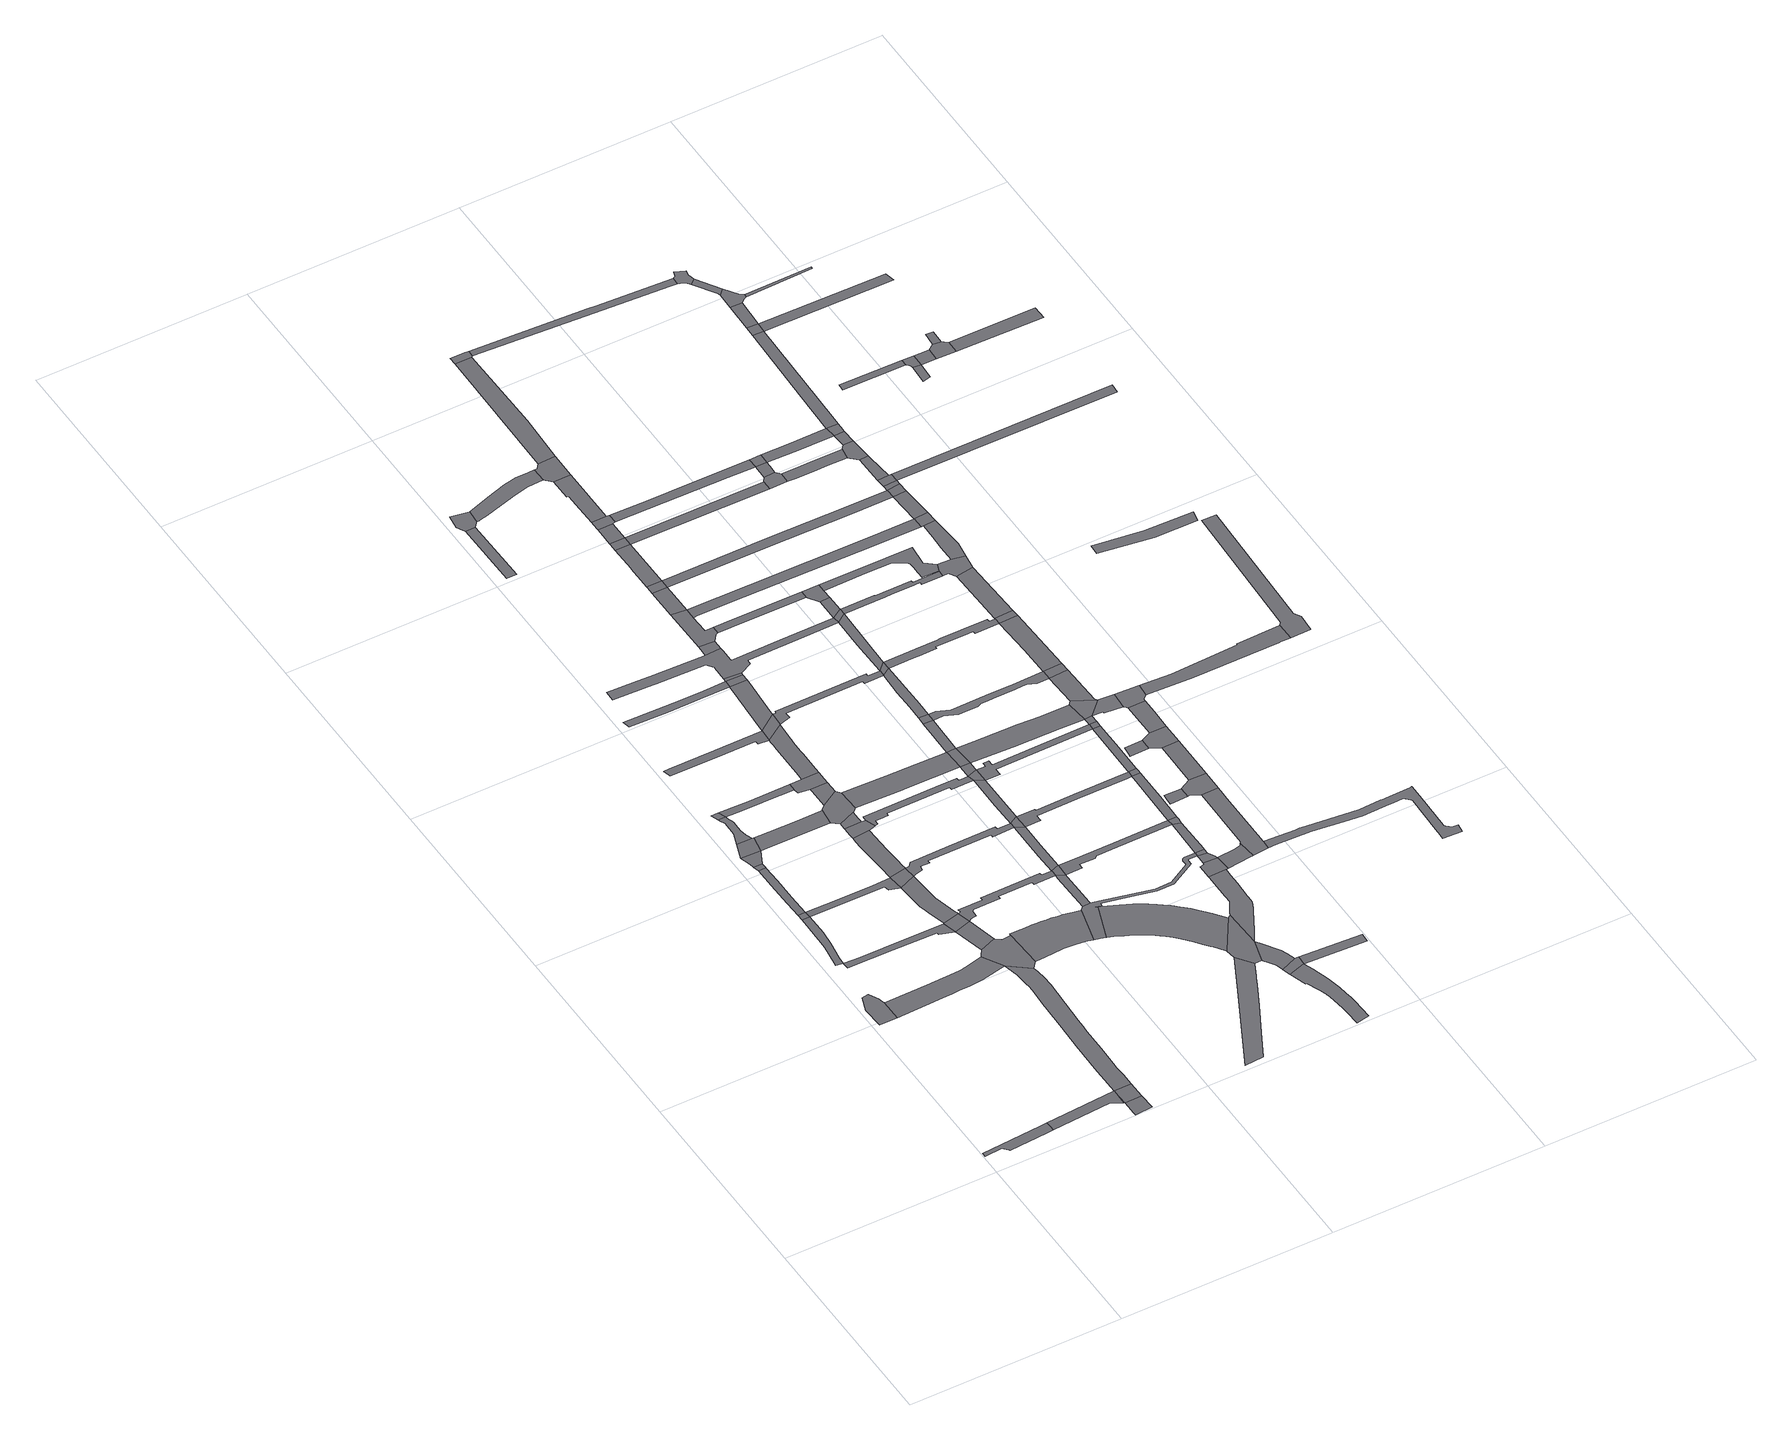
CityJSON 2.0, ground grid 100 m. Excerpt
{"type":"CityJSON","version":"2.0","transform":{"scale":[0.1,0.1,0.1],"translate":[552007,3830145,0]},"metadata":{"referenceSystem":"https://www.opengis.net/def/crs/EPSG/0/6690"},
"CityObjects":{
"road1":{"type":"Road","attributes":{"RoadStructureAttribute.sectionType":"1"},"geometry":[{"type":"MultiSurface","lod":"1","boundaries":[[[0,1,2,3,4,5,6,7,8,9]]]}]},
"road2":{"type":"Road","geometry":[{"type":"MultiSurface","lod":"1","boundaries":[[[10,11,12,13,14,15,16,17]]]}]},
"road3":{"type":"Road","attributes":{"RoadStructureAttribute.sectionType":"1"},"geometry":[{"type":"MultiSurface","lod":"1","boundaries":[[[18,19,20,1,0,9]]]}]},
"road4":{"type":"Road","attributes":{"RoadStructureAttribute.sectionType":"1"},"geometry":[{"type":"MultiSurface","lod":"1","boundaries":[[[21,22,23,24,25,26,27,28,29]]]}]},
"road5":{"type":"Road","geometry":[{"type":"MultiSurface","lod":"1","boundaries":[[[30,21,29,31]]]}]},
"road6":{"type":"Road","attributes":{"RoadStructureAttribute.sectionType":"1"},"geometry":[{"type":"MultiSurface","lod":"1","boundaries":[[[32,33,34,35,36,37,30,31]]]}]},
"road7":{"type":"Road","geometry":[{"type":"MultiSurface","lod":"1","boundaries":[[[38,39,40,35,34]]]}]},
"road8":{"type":"Road","attributes":{"RoadStructureAttribute.sectionType":"1"},"geometry":[{"type":"MultiSurface","lod":"1","boundaries":[[[41,42,43,44,45,46,47,17,16,48,49,50,51,52,53,54,55]]]}]},
"road9":{"type":"Road","attributes":{"RoadStructureAttribute.sectionType":"1"},"geometry":[{"type":"MultiSurface","lod":"1","boundaries":[[[56,57,58,59,60]]]}]},
"road10":{"type":"Road","attributes":{"RoadStructureAttribute.sectionType":"1"},"geometry":[{"type":"MultiSurface","lod":"1","boundaries":[[[61,62,40,39,63]]]}]},
"road11":{"type":"Road","attributes":{"RoadStructureAttribute.sectionType":"1"},"geometry":[{"type":"MultiSurface","lod":"1","boundaries":[[[64,65,66,25,67,68,69,70,71]]]}]},
"road12":{"type":"Road","attributes":{"RoadStructureAttribute.sectionType":"1"},"geometry":[{"type":"MultiSurface","lod":"1","boundaries":[[[72,20,57,56]]]}]},
"road13":{"type":"Road","geometry":[{"type":"MultiSurface","lod":"1","boundaries":[[[73,61,63,74,75]]]}]},
"road14":{"type":"Road","attributes":{"RoadStructureAttribute.sectionType":"1"},"geometry":[{"type":"MultiSurface","lod":"1","boundaries":[[[76,77,78,79,73,75,80,81,82,83,84,85]]]}]},
"road15":{"type":"Road","geometry":[{"type":"MultiSurface","lod":"1","boundaries":[[[86,76,85,87]]]}]},
"road16":{"type":"Road","attributes":{"RoadStructureAttribute.sectionType":"1"},"geometry":[{"type":"MultiSurface","lod":"1","boundaries":[[[88,89,90,31,29,91,92,93,94]]]}]},
"road17":{"type":"Road","attributes":{"RoadStructureAttribute.sectionType":"1"},"geometry":[{"type":"MultiSurface","lod":"1","boundaries":[[[55,95,96,97,98,99,100,101,102,103,104,105,106,20,72,107,108,109,110,111,112,113,114,115,116,117]]]}]},
"road18":{"type":"Road","attributes":{"RoadStructureAttribute.sectionType":"1"},"geometry":[{"type":"MultiSurface","lod":"1","boundaries":[[[118,119,120,74,63,121,122,123,124,125]]]}]},
"road19":{"type":"Road","attributes":{"RoadStructureAttribute.sectionType":"1"},"geometry":[{"type":"MultiSurface","lod":"1","boundaries":[[[126,127,87,85,128,129,130,131,132,133]]]}]},
"road20":{"type":"Road","geometry":[{"type":"MultiSurface","lod":"1","boundaries":[[[134,135,136,137,138,139,41,55,117,140,141]]]}]},
"road21":{"type":"Road","attributes":{"RoadStructureAttribute.sectionType":"1"},"geometry":[{"type":"MultiSurface","lod":"1","boundaries":[[[142,71,137,136]]]}]},
"road22":{"type":"Road","geometry":[{"type":"MultiSurface","lod":"1","boundaries":[[[143,144,71,142]]]}]},
"road23":{"type":"Road","attributes":{"RoadStructureAttribute.sectionType":"1"},"geometry":[{"type":"MultiSurface","lod":"1","boundaries":[[[145,146,147,148,94,149,150,151,152,153,154,155,156,157,144,143]]]}]},
"road24":{"type":"Road","geometry":[{"type":"MultiSurface","lod":"1","boundaries":[[[158,159,160,94,148]]]}]},
"road25":{"type":"Road","attributes":{"RoadStructureAttribute.sectionType":"1"},"geometry":[{"type":"MultiSurface","lod":"1","boundaries":[[[161,162,163,164,165,166,167,168,169]]]}]},
"road26":{"type":"Road","attributes":{"RoadStructureAttribute.sectionType":"1"},"geometry":[{"type":"MultiSurface","lod":"1","boundaries":[[[170,171,172,173,174,175,176,177,178,179,180,159,158]]]}]},
"road27":{"type":"Road","geometry":[{"type":"MultiSurface","lod":"1","boundaries":[[[181,182,183,176,175,184,185,186]]]}]},
"road28":{"type":"Road","attributes":{"RoadStructureAttribute.sectionType":"1"},"geometry":[{"type":"MultiSurface","lod":"1","boundaries":[[[187,188,189,190,191,192,181,186]]]}]},
"road29":{"type":"Road","geometry":[{"type":"MultiSurface","lod":"1","boundaries":[[[193,194,195,125,124,191,190,196,197,198]]]}]},
"road30":{"type":"Road","attributes":{"RoadStructureAttribute.sectionType":"1"},"geometry":[{"type":"MultiSurface","lod":"1","boundaries":[[[199,200,201,202,203,204,205,206]]]}]},
"road31":{"type":"Road","geometry":[{"type":"MultiSurface","lod":"1","boundaries":[[[133,132,207,208,209,210,211]]]}]},
"road32":{"type":"Road","attributes":{"RoadStructureAttribute.sectionType":"1"},"geometry":[{"type":"MultiSurface","lod":"1","boundaries":[[[208,212,194,193,209]]]}]},
"road33":{"type":"Road","geometry":[{"type":"MultiSurface","lod":"1","boundaries":[[[213,214,215,216,217,218,219,220,221,222,223,224,225,141,140,226,227,228,229,230,231,232,233,234]]]}]},
"road34":{"type":"Road","attributes":{"RoadStructureAttribute.sectionType":"1"},"geometry":[{"type":"MultiSurface","lod":"1","boundaries":[[[235,236,237,238,239,240,241,143,142,242,243,244,245,246,247,248,249,250,251,252]]]}]},
"road35":{"type":"Road","attributes":{"RoadStructureAttribute.sectionType":"1"},"geometry":[{"type":"MultiSurface","lod":"1","boundaries":[[[253,254,255,256,257,258,259,260,261,168,262,263,264,265,266,211,210]]]}]},
"road36":{"type":"Road","attributes":{"RoadStructureAttribute.sectionType":"1"},"geometry":[{"type":"MultiSurface","lod":"1","boundaries":[[[267,268,269,270,271]]]}]},
"road37":{"type":"Road","attributes":{"RoadStructureAttribute.sectionType":"1"},"geometry":[{"type":"MultiSurface","lod":"1","boundaries":[[[272,273,274,275,276,158,148,277,278,279,280,281,282,283,284,285,286]]]}]},
"road38":{"type":"Road","geometry":[{"type":"MultiSurface","lod":"1","boundaries":[[[287,169,168,261,288]]]}]},
"road39":{"type":"Road","geometry":[{"type":"MultiSurface","lod":"1","boundaries":[[[289,290,291,292,267,271,293,294,295]]]}]},
"road40":{"type":"Road","attributes":{"RoadStructureAttribute.sectionType":"1"},"geometry":[{"type":"MultiSurface","lod":"1","boundaries":[[[205,296,169,287,297,298,299,300]]]}]},
"road41":{"type":"Road","attributes":{"RoadStructureAttribute.sectionType":"1"},"geometry":[{"type":"MultiSurface","lod":"1","boundaries":[[[301,302,303,304,305,306,307,308,309,310,311]]]}]},
"road42":{"type":"Road","attributes":{"RoadStructureAttribute.sectionType":"1"},"geometry":[{"type":"MultiSurface","lod":"1","boundaries":[[[312,313,314,315,185,184,316,317,318,319,320,321,322,323,324,325]]]}]},
"road43":{"type":"Road","geometry":[{"type":"MultiSurface","lod":"1","boundaries":[[[206,205,300,326]]]}]},
"road44":{"type":"Road","attributes":{"RoadStructureAttribute.sectionType":"1"}},
"road45":{"type":"Road","geometry":[{"type":"MultiSurface","lod":"1","boundaries":[[[327,328,206,326,329]]]}]},
"road46":{"type":"Road","attributes":{"RoadStructureAttribute.sectionType":"1"},"geometry":[{"type":"MultiSurface","lod":"1","boundaries":[[[330,331,198,197,332,333,334,335]]]}]},
"road47":{"type":"Road","geometry":[{"type":"MultiSurface","lod":"1","boundaries":[[[251,336,337,338,339,340,341,342]]]}]},
"road48":{"type":"Road"},
"road49":{"type":"Road"},
"road50":{"type":"Road","geometry":[{"type":"MultiSurface","lod":"1","boundaries":[[[343,344,345,346,347,348,349,350,351,352,327,329,353,354,355,356,357,358,359,360,361,362,363,364]]]}]},
"road51":{"type":"Road","geometry":[{"type":"MultiSurface","lod":"1","boundaries":[[[365,252,251,342]]]}]},
"road52":{"type":"Road","attributes":{"RoadStructureAttribute.sectionType":"1"},"geometry":[{"type":"MultiSurface","lod":"1","boundaries":[[[366,367,368,364,363,369]]]}]},
"road53":{"type":"Road","attributes":{"RoadStructureAttribute.sectionType":"1"},"geometry":[{"type":"MultiSurface","lod":"1","boundaries":[[[285,370,371,252,365,372,373,374]]]}]},
"road54":{"type":"Road","geometry":[{"type":"MultiSurface","lod":"1","boundaries":[[[375,366,369,376,377,378,379,380,381,382]]]}]},
"road55":{"type":"Road","attributes":{"RoadStructureAttribute.sectionType":"1"},"geometry":[{"type":"MultiSurface","lod":"1","boundaries":[[[383,384,385,386,387,388,389,390,391,392,393,394,395,396,397,398,399,400,401,402,403,404,405,406,407,408,409,410,411,412,413,414,415,416,417,418,419,420,421,422]]]}]},
"road56":{"type":"Road","attributes":{"RoadStructureAttribute.sectionType":"1"},"geometry":[{"type":"MultiSurface","lod":"1","boundaries":[[[423,375,382,424]]]}]},
"road57":{"type":"Road","geometry":[{"type":"MultiSurface","lod":"1","boundaries":[[[425,286,285,374]]]}]},
"road58":{"type":"Road","attributes":{"RoadStructureAttribute.sectionType":"1"},"geometry":[{"type":"MultiSurface","lod":"1","boundaries":[[[426,427,428,429,295,294,430,431,432,433,434,435,436,437]]]}]},
"road59":{"type":"Road","geometry":[{"type":"MultiSurface","lod":"1","boundaries":[[[438,439,440,423,424]]]}]},
"road60":{"type":"Road","attributes":{"RoadStructureAttribute.sectionType":"1"},"geometry":[{"type":"MultiSurface","lod":"1","boundaries":[[[441,442,443,444,287,288,445,446,447,448,449,450]]]}]},
"road61":{"type":"Road","attributes":{"RoadStructureAttribute.sectionType":"1"},"geometry":[{"type":"MultiSurface","lod":"1","boundaries":[[[451,452,453,454,455,456,457,458,459,338,337,234,233,460,407,406,461,462,463,464,465,466,467,468,469,470,471,472]]]}]},
"road62":{"type":"Road","attributes":{"RoadStructureAttribute.sectionType":"1"},"geometry":[{"type":"MultiSurface","lod":"1","boundaries":[[[324,473,474,475,286,425,476,477]]]}]},
"road63":{"type":"Road","attributes":{"RoadStructureAttribute.sectionType":"1"},"geometry":[{"type":"MultiSurface","lod":"1","boundaries":[[[478,479,480,439,438,481]]]}]},
"road64":{"type":"Road","geometry":[{"type":"MultiSurface","lod":"1","boundaries":[[[482,325,324,477]]]}]},
"road65":{"type":"Road","geometry":[{"type":"MultiSurface","lod":"1","boundaries":[[[483,422,421,301,311,484,485]]]}]},
"road66":{"type":"Road","attributes":{"RoadStructureAttribute.sectionType":"1"},"geometry":[{"type":"MultiSurface","lod":"1","boundaries":[[[334,486,325,482,487,488]]]}]},
"road67":{"type":"Road","geometry":[{"type":"MultiSurface","lod":"1","boundaries":[[[489,490,491,478,481,492]]]}]},
"road68":{"type":"Road","geometry":[{"type":"MultiSurface","lod":"1","boundaries":[[[493,335,334,488]]]}]},
"road69":{"type":"Road","attributes":{"RoadStructureAttribute.sectionType":"1"},"geometry":[{"type":"MultiSurface","lod":"1","boundaries":[[[494,495,496,497,498,499,500,501,502,503,504,505,506,507,508,509,510,511,512]]]}]},
"road70":{"type":"Road","attributes":{"RoadStructureAttribute.sectionType":"1"},"geometry":[{"type":"MultiSurface","lod":"1","boundaries":[[[513,489,492,514]]]}]},
"road71":{"type":"Road","attributes":{"RoadStructureAttribute.sectionType":"1"},"geometry":[{"type":"MultiSurface","lod":"1","boundaries":[[[515,516,517,485,484,518,519,520,521,522,523,524]]]}]},
"road72":{"type":"Road","geometry":[{"type":"MultiSurface","lod":"1","boundaries":[[[524,523,525,501,500,526]]]}]},
"road73":{"type":"Road","geometry":[{"type":"MultiSurface","lod":"1","boundaries":[[[527,528,529,513,514,530,531,532]]]}]},
"road74":{"type":"Road","attributes":{"RoadStructureAttribute.sectionType":"1"},"geometry":[{"type":"MultiSurface","lod":"1","boundaries":[[[533,534,535,335,493,536,537]]]}]},
"road75":{"type":"Road","attributes":{"RoadStructureAttribute.sectionType":"1"},"geometry":[{"type":"MultiSurface","lod":"1","boundaries":[[[538,539,365,342,540,541,542,543,544,545,546,547]]]}]},
"road76":{"type":"Road","attributes":{"RoadStructureAttribute.sectionType":"1"},"geometry":[{"type":"MultiSurface","lod":"1","boundaries":[[[548,549,550,551,527,532,552]]]}]},
"road77":{"type":"Road","geometry":[{"type":"MultiSurface","lod":"1","boundaries":[[[553,533,537,554]]]}]},
"road78":{"type":"Road","attributes":{"RoadStructureAttribute.sectionType":"1"},"geometry":[{"type":"MultiSurface","lod":"1","boundaries":[[[555,378,377,556,557,558,559]]]}]},
"road79":{"type":"Road","geometry":[{"type":"MultiSurface","lod":"1","boundaries":[[[560,561,562,437,436,548,552]]]}]},
"road80":{"type":"Road","attributes":{"RoadStructureAttribute.sectionType":"1"},"geometry":[{"type":"MultiSurface","lod":"1","boundaries":[[[563,564,449,565,566,553,554]]]}]},
"road81":{"type":"Road","attributes":{"RoadStructureAttribute.sectionType":"1"},"geometry":[{"type":"MultiSurface","lod":"1","boundaries":[[[567,568,569,570,571,572,573,574,575,576,577,578,579,580,581,582,583,584,483,485]]]}]},
"road82":{"type":"Road","attributes":{"RoadStructureAttribute.sectionType":"1"},"geometry":[{"type":"MultiSurface","lod":"1","boundaries":[[[585,586,587,588,425,374,589,590,591,592,593,594,595]]]}]},
"road83":{"type":"Road","geometry":[{"type":"MultiSurface","lod":"1","boundaries":[[[596,450,449,564]]]}]},
"road84":{"type":"Road","geometry":[{"type":"MultiSurface","lod":"1","boundaries":[[[597,598,526,500]]]}]},
"road85":{"type":"Road","attributes":{"RoadStructureAttribute.sectionType":"1"},"geometry":[{"type":"MultiSurface","lod":"1","boundaries":[[[599,600,601,356,602,603,450,596]]]}]},
"road86":{"type":"Road","geometry":[{"type":"MultiSurface","lod":"1","boundaries":[[[604,605,606,578,577,607,608]]]}]},
"road87":{"type":"Road","attributes":{"RoadStructureAttribute.sectionType":"1"},"geometry":[{"type":"MultiSurface","lod":"1","boundaries":[[[609,610,611,612,613,482,477,614,615,616,617,618]]]}]},
"road88":{"type":"Road","attributes":{"RoadStructureAttribute.sectionType":"1"},"geometry":[{"type":"MultiSurface","lod":"1","boundaries":[[[619,561,560,620,621]]]}]},
"road89":{"type":"Road","geometry":[{"type":"MultiSurface","lod":"1","boundaries":[[[472,471,622,623]]]}]},
"road90":{"type":"Road","attributes":{"RoadStructureAttribute.sectionType":"1"},"geometry":[{"type":"MultiSurface","lod":"1","boundaries":[[[471,624,604,608,625,626,622]]]}]},
"road91":{"type":"Road","attributes":{"RoadStructureAttribute.sectionType":"1"},"geometry":[{"type":"MultiSurface","lod":"1","boundaries":[[[627,628,629,630,493,488,631,632,633,634,635]]]}]},
"road92":{"type":"Road","geometry":[{"type":"MultiSurface","lod":"1","boundaries":[[[636,357,356,601]]]}]},
"road93":{"type":"Road","attributes":{"RoadStructureAttribute.sectionType":"1"},"geometry":[{"type":"MultiSurface","lod":"1","boundaries":[[[546,637,472,623,638,639]]]}]},
"road94":{"type":"Road","attributes":{"RoadStructureAttribute.sectionType":"1"},"geometry":[{"type":"MultiSurface","lod":"1","boundaries":[[[640,641,357,636]]]}]},
"road95":{"type":"Road","geometry":[{"type":"MultiSurface","lod":"1","boundaries":[[[559,558,641,640,642,643]]]}]},
"road96":{"type":"Road","geometry":[{"type":"MultiSurface","lod":"1","boundaries":[[[547,546,639,644,645]]]}]},
"road97":{"type":"Road","attributes":{"RoadStructureAttribute.sectionType":"1"},"geometry":[{"type":"MultiSurface","lod":"1","boundaries":[[[492,481,646,647]]]}]},
"road98":{"type":"Road","geometry":[{"type":"MultiSurface","lod":"1","boundaries":[[[648,649,650,651,608,607,652,653,654]]]}]},
"road99":{"type":"Road","attributes":{"RoadStructureAttribute.sectionType":"1"},"geometry":[{"type":"MultiSurface","lod":"1","boundaries":[[[655,656,657,658,659,554,537,660,661,662,663,664,665,666,667,668,669,670,671,672,673]]]}]},
"road100":{"type":"Road","geometry":[{"type":"MultiSurface","lod":"1","boundaries":[[[674,619,621,675,676,677]]]}]},
"road101":{"type":"Road","attributes":{"RoadStructureAttribute.sectionType":"1"},"geometry":[{"type":"MultiSurface","lod":"1","boundaries":[[[594,678,679,680,547,645,681,682,683]]]}]},
"road102":{"type":"Road","attributes":{"RoadStructureAttribute.sectionType":"1"},"geometry":[{"type":"MultiSurface","lod":"1","boundaries":[[[684,685,531,530,686,687,688]]]}]},
"road103":{"type":"Road","attributes":{"RoadStructureAttribute.sectionType":"1"},"geometry":[{"type":"MultiSurface","lod":"1","boundaries":[[[689,690,382,381,691,692,693,694,695]]]}]},
"road104":{"type":"Road","geometry":[{"type":"MultiSurface","lod":"1","boundaries":[[[595,594,683,696,697]]]}]},
"road105":{"type":"Road","attributes":{"RoadStructureAttribute.sectionType":"1"},"geometry":[{"type":"MultiSurface","lod":"1","boundaries":[[[698,699,700,701,702,703]]]}]},
"road106":{"type":"Road","attributes":{"RoadStructureAttribute.sectionType":"1"},"geometry":[{"type":"MultiSurface","lod":"1","boundaries":[[[704,705,706,438,424,707,708,709,710]]]}]},
"road107":{"type":"Road","attributes":{"RoadStructureAttribute.sectionType":"1"},"geometry":[{"type":"MultiSurface","lod":"1","boundaries":[[[711,712,713,714,715,716,596,564,717,718,719,720,721,722,723,724,725,726,727]]]}]},
"road108":{"type":"Road","attributes":{"RoadStructureAttribute.sectionType":"1"},"geometry":[{"type":"MultiSurface","lod":"1","boundaries":[[[617,728,729,595,697,730,731]]]}]},
"road109":{"type":"Road","attributes":{"RoadStructureAttribute.sectionType":"1"},"geometry":[{"type":"MultiSurface","lod":"1","boundaries":[[[732,733,648,654,734,735,736,737,738]]]}]},
"road110":{"type":"Road","geometry":[{"type":"MultiSurface","lod":"1","boundaries":[[[618,617,731,739]]]}]},
"road111":{"type":"Road","attributes":{"RoadStructureAttribute.sectionType":"1"},"geometry":[{"type":"MultiSurface","lod":"1","boundaries":[[[740,634,741,618,739]]]}]},
"road112":{"type":"Road","attributes":{"RoadStructureAttribute.sectionType":"1"},"geometry":[{"type":"MultiSurface","lod":"1","boundaries":[[[742,743,744,745,636,601,746,747,748,749,750,751,752]]]}]},
"road113":{"type":"Road","attributes":{"RoadStructureAttribute.sectionType":"1"},"geometry":[{"type":"MultiSurface","lod":"1","boundaries":[[[753,754,755,756,757,758]]]}]},
"road114":{"type":"Road","geometry":[{"type":"MultiSurface","lod":"1","boundaries":[[[759,703,702,760,761,732,738,762]]]}]},
"road115":{"type":"Road","attributes":{"RoadStructureAttribute.sectionType":"1"},"geometry":[{"type":"MultiSurface","lod":"1","boundaries":[[[763,764,765,643,642,766,767,768,769,770,771,772,773,774,775,776,777,778]]]}]},
"road116":{"type":"Road","geometry":[{"type":"MultiSurface","lod":"1","boundaries":[[[779,780,635,634,740,781]]]}]},
"road117":{"type":"Road","attributes":{"RoadStructureAttribute.sectionType":"1"},"geometry":[{"type":"MultiSurface","lod":"1","boundaries":[[[782,783,759,762,784]]]}]},
"road118":{"type":"Road","attributes":{"RoadStructureAttribute.sectionType":"1"},"geometry":[{"type":"MultiSurface","lod":"1","boundaries":[[[785,786,672,779,781]]]}]},
"road119":{"type":"Road","attributes":{"RoadStructureAttribute.sectionType":"1"},"geometry":[{"type":"MultiSurface","lod":"1","boundaries":[[[781,740,787,788,789,790]]]}]},
"road120":{"type":"Road","geometry":[{"type":"MultiSurface","lod":"1","boundaries":[[[791,792,753,758,793,782,784,794]]]}]},
"road121":{"type":"Road","geometry":[{"type":"MultiSurface","lod":"1","boundaries":[[[795,673,672,786]]]}]},
"road122":{"type":"Road","geometry":[{"type":"MultiSurface","lod":"1","boundaries":[[[796,797,647,646,798,799]]]}]},
"road123":{"type":"Road","attributes":{"RoadStructureAttribute.sectionType":"1"},"geometry":[{"type":"MultiSurface","lod":"1","boundaries":[[[800,726,801,802,673,795]]]}]},
"road124":{"type":"Road","attributes":{"RoadStructureAttribute.sectionType":"1"},"geometry":[{"type":"MultiSurface","lod":"1","boundaries":[[[803,804,791,794,805,806]]]}]},
"road125":{"type":"Road","attributes":{"RoadStructureAttribute.sectionType":"1"},"geometry":[{"type":"MultiSurface","lod":"1","boundaries":[[[687,807,797,796,808,809]]]}]},
"road126":{"type":"Road","geometry":[{"type":"MultiSurface","lod":"1","boundaries":[[[688,687,809,810]]]}]},
"road127":{"type":"Road","geometry":[{"type":"MultiSurface","lod":"1","boundaries":[[[811,812,727,726,800]]]}]},
"road128":{"type":"Road","geometry":[{"type":"MultiSurface","lod":"1","boundaries":[[[790,789,813,814,803,806,815,816,817,818]]]}]},
"road129":{"type":"Road","attributes":{"RoadStructureAttribute.sectionType":"1"},"geometry":[{"type":"MultiSurface","lod":"1","boundaries":[[[819,820,821,822,823,824,825,826,827,828,829,830,831,832,833,834,735,734,835,836,837,838,839,840,841,842,843,844,845,846,847,848,849,850,851]]]}]},
"road130":{"type":"Road","attributes":{"RoadStructureAttribute.sectionType":"1"},"geometry":[{"type":"MultiSurface","lod":"1","boundaries":[[[852,853,854,812,811]]]}]},
"road131":{"type":"Road","geometry":[{"type":"MultiSurface","lod":"1","boundaries":[[[778,777,752,751,855,853,852,856,857]]]}]},
"road132":{"type":"Road","attributes":{"RoadStructureAttribute.sectionType":"1"},"geometry":[{"type":"MultiSurface","lod":"1","boundaries":[[[858,859,676,675,860,861,862,863]]]}]},
"road133":{"type":"Road","attributes":{"RoadStructureAttribute.sectionType":"1"},"geometry":[{"type":"MultiSurface","lod":"1","boundaries":[[[864,865,866,799,798,867,868,869,870,871]]]}]},
"road134":{"type":"Road","attributes":{"RoadStructureAttribute.sectionType":"1"},"geometry":[{"type":"MultiSurface","lod":"1","boundaries":[[[872,873,874,875,876,857,856]]]}]},
"road135":{"type":"Road","attributes":{"RoadStructureAttribute.sectionType":"1"},"geometry":[{"type":"MultiSurface","lod":"1","boundaries":[[[877,810,809,878,879,880,881]]]}]},
"road136":{"type":"Road","geometry":[{"type":"MultiSurface","lod":"1","boundaries":[[[882,695,694,874,873]]]}]},
"road137":{"type":"Road","attributes":{"RoadStructureAttribute.sectionType":"1"},"geometry":[{"type":"MultiSurface","lod":"1","boundaries":[[[883,884,709,695,882]]]}]},
"road138":{"type":"Road","geometry":[{"type":"MultiSurface","lod":"1","boundaries":[[[885,710,709,884]]]}]},
"road139":{"type":"Road","attributes":{"RoadStructureAttribute.sectionType":"1"},"geometry":[{"type":"MultiSurface","lod":"1","boundaries":[[[886,887,710,885]]]}]},
"road140":{"type":"Road","geometry":[{"type":"MultiSurface","lod":"1","boundaries":[[[888,889,887,886,890]]]}]},
"road141":{"type":"Road","attributes":{"RoadStructureAttribute.sectionType":"1"},"geometry":[{"type":"MultiSurface","lod":"1","boundaries":[[[891,892,893,889,888]]]}]},
"road142":{"type":"Road","geometry":[{"type":"MultiSurface","lod":"1","boundaries":[[[894,895,896,871,870,893,892]]]}]},
"road143":{"type":"Road","attributes":{"RoadStructureAttribute.sectionType":"1"},"geometry":[{"type":"MultiSurface","lod":"1","boundaries":[[[897,880,896,895]]]}]},
"road144":{"type":"Road","geometry":[{"type":"MultiSurface","lod":"1","boundaries":[[[881,880,897,898,899]]]}]},
"road145":{"type":"Road","attributes":{"RoadStructureAttribute.sectionType":"1"},"geometry":[{"type":"MultiSurface","lod":"1","boundaries":[[[900,901,902,903,904,818,817,905,906,907,908,909]]]}]},
"road146":{"type":"Road","attributes":{"RoadStructureAttribute.sectionType":"1"},"geometry":[{"type":"MultiSurface","lod":"1","boundaries":[[[910,911,881,899,912,913]]]}]},
"road147":{"type":"Road","geometry":[{"type":"MultiSurface","lod":"1","boundaries":[[[914,910,913,915]]]}]},
"road148":{"type":"Road","geometry":[{"type":"MultiSurface","lod":"1","boundaries":[[[916,917,863,862,918,919,920,921,922,923,924]]]}]},
"road149":{"type":"Road","attributes":{"RoadStructureAttribute.sectionType":"1"},"geometry":[{"type":"MultiSurface","lod":"1","boundaries":[[[925,914,915,926]]]}]},
"road150":{"type":"Road","attributes":{"RoadStructureAttribute.sectionType":"1"},"geometry":[{"type":"MultiSurface","lod":"1","boundaries":[[[921,920,927,928,929]]]}]},
"road151":{"type":"Road","geometry":[{"type":"MultiSurface","lod":"1","boundaries":[[[930,929,928,925,926,931,932,933]]]}]},
"road152":{"type":"Road","geometry":[{"type":"MultiSurface","lod":"1","boundaries":[[[934,935,936,937]]]}]},
"road153":{"type":"Road","attributes":{"RoadStructureAttribute.sectionType":"1"},"geometry":[{"type":"MultiSurface","lod":"1","boundaries":[[[938,939,940,941,942,943]]]}]},
"road154":{"type":"Road","attributes":{"RoadStructureAttribute.sectionType":"1"},"geometry":[{"type":"MultiSurface","lod":"1","boundaries":[[[890,886,944,945]]]}]},
"road155":{"type":"Road","geometry":[{"type":"MultiSurface","lod":"1","boundaries":[[[946,947,948,933,932]]]}]},
"road156":{"type":"Road","attributes":{"RoadStructureAttribute.sectionType":"1"},"geometry":[{"type":"MultiSurface","lod":"1","boundaries":[[[949,950,951,952]]]}]},
"road157":{"type":"Road","geometry":[{"type":"MultiSurface","lod":"1","boundaries":[[[937,936,953,954,949,952,955]]]}]},
"road158":{"type":"Road","attributes":{"RoadStructureAttribute.sectionType":"1"},"geometry":[{"type":"MultiSurface","lod":"1","boundaries":[[[956,957,900,909,958,959,960,961]]]}]},
"road159":{"type":"Road","attributes":{"RoadStructureAttribute.sectionType":"1"},"geometry":[{"type":"MultiSurface","lod":"1","boundaries":[[[962,963,915,913]]]}]},
"road160":{"type":"Road","attributes":{"RoadStructureAttribute.sectionType":"1"},"geometry":[{"type":"MultiSurface","lod":"1","boundaries":[[[955,952,964,965]]]}]},
"road161":{"type":"Road","geometry":[{"type":"MultiSurface","lod":"1","boundaries":[[[966,965,964,967,968,969,970]]]}]},
"road162":{"type":"Road","geometry":[{"type":"MultiSurface","lod":"1","boundaries":[[[971,972,966,970]]]}]},
"road163":{"type":"Road","attributes":{"RoadStructureAttribute.sectionType":"1"},"geometry":[{"type":"MultiSurface","lod":"1","boundaries":[[[968,967,973,974]]]}]}
},
"vertices":[
[325,120,0],[323,145,0],[293,143,0],[8,124,0],[9,104,0],[89,109,0],[112,87,0],[113,81,0],[296,94,0],[326,96,0],
[106,1122,0],[82,1166,0],[52,1161,0],[27,1091,0],[32,987,0],[84,988,0],[115,988,0],[113,1091,0],
[606,115,0],[653,88,0],[657,169,0],
[74,1681,0],[73,1529,0],[69,1494,0],[55,1381,0],[87,1376,0],[90,1411,0],[104,1504,0],[110,1574,0],[109,1679,0],
[72,1711,0],[107,1712,0],
[105,1817,0],[104,1934,0],[102,2020,0],[68,2019,0],[69,1919,0],[71,1794,0],
[102,2022,0],[101,2046,0],[61,2046,0],
[592,1124,0],[520,1107,0],[504,1104,0],[482,1100,0],[450,1097,0],[356,1094,0],[319,1093,0],[289,993,0],[332,994,0],[378,996,0],[419,998,0],[460,999,0],[495,1002,0],[530,1004,0],[645,1028,0],
[739,87,0],[658,85,0],[659,15,0],[660,4,0],[741,8,0],
[42,2121,0],[58,2071,0],[135,2117,0],
[558,1369,0],[387,1369,0],[165,1370,0],[90,1342,0],[303,1339,0],[508,1336,0],[510,1326,0],[577,1303,0],
[737,170,0],
[69,2199,0],[149,2197,0],[142,2197,0],
[78,2361,0],[81,2353,0],[93,2329,0],[91,2259,0],[131,2229,0],[124,2264,0],[125,2317,0],[125,2322,0],[115,2352,0],[115,2362,0],
[65,2396,0],[100,2396,0],
[508,1713,0],[426,1710,0],[257,1711,0],[267,1678,0],[462,1678,0],[467,1653,0],[516,1638,0],
[663,957,0],[666,923,0],[669,894,0],[671,870,0],[671,833,0],[666,756,0],[664,703,0],[662,615,0],[658,475,0],[656,360,0],[655,301,0],[655,220,0],[736,233,0],[735,284,0],[735,294,0],[737,411,0],[738,528,0],[739,559,0],[741,599,0],[752,841,0],[751,888,0],[746,933,0],[742,957,0],
[467,2195,0],[352,2194,0],[222,2195,0],[151,2117,0],[285,2116,0],[458,2115,0],[462,2115,0],[472,2195,0],
[242,2393,0],[205,2394,0],[140,2361,0],[200,2360,0],[283,2358,0],[291,2358,0],[435,2357,0],[435,2394,0],
[714,1168,0],[712,1170,0],[690,1188,0],[613,1158,0],[597,1132,0],[595,1129,0],[767,989,0],[758,1171,0],
[656,1326,0],
[639,1390,0],[560,1370,0],
[637,1399,0],[635,1406,0],[606,1519,0],[594,1670,0],[521,1573,0],[523,1545,0],[525,1524,0],[527,1504,0],[531,1485,0],[535,1470,0],[538,1455,0],[543,1437,0],[560,1372,0],
[590,1730,0],[510,1715,0],[510,1706,0],
[274,2721,0],[60,2721,0],[32,2721,0],[42,2683,0],[249,2683,0],[444,2682,0],[447,2665,0],[496,2660,0],[499,2722,0],
[589,1738,0],[588,1748,0],[586,1791,0],[582,1841,0],[581,1865,0],[576,1995,0],[495,1988,0],[495,1966,0],[497,1928,0],[505,1806,0],[506,1786,0],
[495,2055,0],[494,2013,0],[495,2004,0],[610,2006,0],[595,2055,0],[574,2055,0],
[574,2065,0],[574,2081,0],[575,2104,0],[575,2121,0],[495,2087,0],[495,2080,0],
[574,2263,0],[493,2216,0],[473,2197,0],[586,2130,0],[595,2139,0],[591,2244,0],
[414,3047,0],[303,3046,0],[38,3053,0],[44,3018,0],[224,3012,0],[377,3013,0],[518,3013,0],[519,3048,0],
[440,2332,0],[493,2327,0],[573,2327,0],[573,2395,0],[493,2394,0],
[493,2313,0],
[1071,1155,0],[1053,1159,0],[1034,1163,0],[1005,1168,0],[980,1171,0],[953,1175,0],[931,1177,0],[907,1179,0],[891,1179,0],[864,1180,0],[832,1179,0],[812,1179,0],[758,1180,0],[785,989,0],[849,993,0],[904,995,0],[925,994,0],[953,992,0],[982,988,0],[1011,983,0],[1036,977,0],[1080,1153,0],
[1047,1413,0],[1046,1426,0],[908,1424,0],[766,1423,0],[767,1410,0],[650,1408,0],[653,1393,0],[667,1338,0],[696,1340,0],[696,1371,0],[706,1379,0],[831,1380,0],[831,1394,0],[993,1395,0],[993,1382,0],[1038,1382,0],[1095,1383,0],[1094,1413,0],
[573,2416,0],[573,2422,0],[573,2520,0],[573,2538,0],[573,2539,0],[574,2600,0],[575,2620,0],[575,2624,0],[580,2716,0],[495,2643,0],[495,2627,0],[495,2599,0],[493,2421,0],[493,2416,0],
[57,4347,0],[60,4023,0],[83,4024,0],[106,4024,0],[101,4347,0],
[1029,1739,0],[1029,1752,0],[810,1751,0],[624,1749,0],[608,1731,0],[607,1677,0],[643,1686,0],[648,1707,0],[691,1707,0],[691,1720,0],[846,1721,0],[991,1722,0],[991,1709,0],[1094,1710,0],[1094,1740,0],
[585,2783,0],[580,2717,0],
[61,4450,0],[43,4453,0],[35,4385,0],[42,4372,0],[119,4368,0],[123,4373,0],[129,4438,0],
[507,2873,0],[585,2786,0],[585,2795,0],[599,2998,0],[599,3012,0],
[1476,598,0],[1402,446,0],[1193,28,0],[1280,34,0],[1347,162,0],[1418,300,0],[1474,410,0],[1492,447,0],[1496,455,0],[1528,523,0],[1530,524,0],
[1040,2065,0],[1039,2079,0],[968,2079,0],[596,2076,0],[626,2011,0],[626,2033,0],[666,2033,0],[689,2033,0],[689,2047,0],[988,2049,0],[988,2034,0],[1074,2035,0],[1093,2035,0],[1085,2065,0],
[599,3047,0],
[520,3065,0],[519,3050,0],[600,3058,0],
[936,2235,0],[799,2236,0],[815,2134,0],[836,2133,0],[1085,2129,0],[1081,2231,0],
[1095,1364,0],[1097,1170,0],[1135,1171,0],[1134,1177,0],[1133,1292,0],[1132,1352,0],[1132,1363,0],
[270,3230,0],[211,3232,0],[131,3235,0],[69,3237,0],[67,3188,0],[254,3180,0],[268,3180,0],[497,3173,0],[522,3143,0],[521,3138,0],[658,3087,0],[658,3109,0],[955,3112,0],[1092,3114,0],[1087,3148,0],[835,3146,0],[601,3144,0],[601,3145,0],[601,3148,0],[601,3211,0],[600,3227,0],[521,3223,0],
[1134,1427,0],
[527,3278,0],[526,3233,0],[526,3227,0],[600,3274,0],
[1093,1559,0],[1093,1517,0],[1134,1483,0],[1133,1567,0],[1134,1690,0],
[526,3500,0],[623,3304,0],[636,3311,0],[636,3348,0],[596,3349,0],[596,3357,0],[595,3438,0],[595,3491,0],
[1549,843,0],[1530,866,0],[1518,881,0],[1500,902,0],[1487,916,0],[1469,935,0],[1449,955,0],[1436,966,0],[1419,982,0],[1409,991,0],[1395,1002,0],[1382,1012,0],[1363,1026,0],[1347,1037,0],[1335,1046,0],[1320,1055,0],[1297,1069,0],[1281,1077,0],[1258,1089,0],[1232,1101,0],[1187,1120,0],[1174,1126,0],[1163,1130,0],[1151,1134,0],[1089,962,0],[1116,952,0],[1156,935,0],[1192,918,0],[1221,902,0],[1252,883,0],[1281,861,0],[1301,845,0],[1323,824,0],[1346,802,0],[1382,759,0],[1406,729,0],[1427,703,0],[1435,693,0],[1470,647,0],[1573,811,0],
[525,3646,0],[595,3646,0],
[1133,1761,0],
[436,4515,0],[394,4516,0],[333,4505,0],[235,4474,0],[135,4372,0],[141,4374,0],[176,4383,0],[263,4407,0],[345,4431,0],[407,4443,0],[481,4447,0],[480,4516,0],
[595,3691,0],[525,3690,0],[525,3689,0],
[1033,2782,0],[1033,2796,0],[602,2793,0],[602,2784,0],[635,2734,0],[635,2763,0],[1000,2766,0],[1000,2752,0],[1091,2752,0],[1091,2782,0],
[1600,1209,0],[1591,1203,0],[1586,1197,0],[1584,1193,0],[1586,1167,0],[1483,1110,0],[1407,1108,0],[1309,1131,0],[1173,1163,0],[1062,970,0],[1139,1138,0],[1139,1141,0],[1166,1134,0],[1169,1148,0],[1300,1118,0],[1405,1093,0],[1487,1095,0],[1605,1160,0],[1605,1185,0],[1608,1189,0],[1651,1189,0],[1652,1209,0],
[1093,2027,0],[1092,1859,0],[1093,1766,0],[1133,1772,0],[1133,2010,0],
[524,3941,0],[525,3816,0],[525,3814,0],[595,3941,0],
[1133,2081,0],
[1588,819,0],[1565,526,0],[1595,637,0],
[1085,2081,0],[1133,2090,0],[1132,2129,0],
[524,3986,0],[524,3958,0],[524,3957,0],[595,3986,0],
[1126,2234,0],
[1769,128,0],[1767,152,0],[1762,188,0],[1756,228,0],[1741,299,0],[1716,376,0],[1701,421,0],[1622,397,0],[1647,314,0],[1653,315,0],[1678,257,0],[1684,240,0],[1688,228,0],[1690,217,0],[1695,198,0],[1705,116,0],[1709,85,0],[1712,12,0],[1772,22,0],
[524,4080,0],[594,4080,0],
[1671,509,0],[1661,536,0],[1611,615,0],[1588,491,0],[1595,480,0],[1601,469,0],[1604,462,0],[1608,448,0],[1611,437,0],[1686,467,0],
[1616,417,0],[1704,466,0],
[524,4131,0],[524,4119,0],[524,4118,0],[608,4086,0],[608,4131,0],[594,4131,0],
[1085,2424,0],[1084,2409,0],[1085,2364,0],[1129,2404,0],[1130,2422,0],
[1397,1428,0],[1201,1427,0],[1211,1364,0],[1211,1388,0],[1249,1388,0],[1286,1388,0],[1297,1398,0],[1397,1398,0],[1657,1400,0],[1654,1430,0],
[513,4416,0],[513,4312,0],[523,4312,0],[523,4225,0],[594,4416,0],
[1086,2464,0],[1130,2462,0],
[740,3348,0],[700,3311,0],[915,3309,0],[1053,3308,0],[1053,3346,0],
[594,4543,0],[512,4540,0],[493,4516,0],
[1131,2537,0],[1130,2778,0],[1087,2636,0],[1088,2539,0],
[1630,699,0],[1653,740,0],[1687,802,0],[1690,808,0],[1705,843,0],[1706,874,0],[1706,884,0],[1707,926,0],[1709,965,0],[1709,1021,0],[1710,1060,0],[1628,1059,0],[1628,1056,0],[1628,994,0],[1627,925,0],[1627,891,0],[1627,889,0],[1597,837,0],
[1597,1756,0],[1401,1755,0],[1220,1753,0],[1220,1760,0],[1207,1691,0],[1207,1695,0],[1207,1723,0],[1400,1725,0],[1638,1727,0],[1659,1727,0],[1661,1757,0],
[1129,2820,0],
[1992,406,0],[1994,451,0],
[1131,2974,0],[1135,3129,0],[1135,3145,0],[1089,2961,0],[1091,2786,0],
[1650,1141,0],[1649,1130,0],[1627,1127,0],[1721,1061,0],[1716,1137,0],
[1408,2077,0],[1203,2075,0],[1202,2101,0],[1178,2101,0],[1177,2081,0],[1203,2011,0],[1203,2045,0],[1407,2047,0],[1663,2049,0],[1665,2079,0],
[519,5217,0],[603,4783,0],[597,5216,0],
[1694,1182,0],[1694,1209,0],
[1651,1173,0],[1712,1148,0],[1710,1152,0],
[1519,2220,0],[1413,2226,0],[1349,2229,0],[1211,2232,0],[1352,2121,0],[1410,2120,0],[1552,2118,0],[1665,2114,0],[1654,2219,0],
[1137,3177,0],
[1653,1242,0],[1694,1213,0],[1694,1390,0],
[1134,3260,0],[1088,3258,0],
[1133,3306,0],[1133,3346,0],
[1695,1414,0],[1695,1429,0],
[1249,3935,0],[1249,3980,0],
[1838,1163,0],[1832,1154,0],[1799,1146,0],[1722,1138,0],[1837,1074,0],[1845,1075,0],[1847,1075,0],
[1519,2440,0],[1507,2440,0],[1405,2440,0],[1224,2438,0],[1165,2463,0],[1178,2423,0],[1238,2399,0],[1253,2399,0],[1277,2399,0],[1330,2400,0],[1349,2409,0],[1379,2409,0],[1406,2409,0],[1510,2410,0],[1542,2410,0],[1565,2410,0],[1605,2394,0],[1662,2396,0],[1661,2442,0],
[519,5257,0],[604,5223,0],[605,5255,0],[591,5256,0],
[1659,1712,0],[1657,1585,0],[1654,1436,0],[1698,1567,0],[1698,1683,0],[1698,1727,0],
[987,4125,0],[789,4128,0],[1138,4077,0],[1265,4075,0],[1265,4124,0],
[1457,3483,0],[892,3488,0],[619,3441,0],[837,3438,0],[1455,3430,0],[1666,3427,0],[1666,3482,0],
[1698,1740,0],[1698,1757,0],
[1715,1563,0],[1713,1535,0],[1711,1508,0],[1713,1508,0],[1796,1511,0],[1795,1561,0],
[1644,3684,0],[1464,3685,0],[1107,3688,0],[1058,3642,0],[1462,3638,0],[1657,3637,0],[1657,3684,0],
[1622,2809,0],[1622,2823,0],[1499,2822,0],[1399,2822,0],[1386,2822,0],[1283,2821,0],[1249,2779,0],[1274,2779,0],[1357,2780,0],[1357,2790,0],[1374,2790,0],[1404,2790,0],[1510,2790,0],[1537,2791,0],[1538,2776,0],[1651,2776,0],[1650,2809,0],
[1662,1889,0],[1661,1768,0],[1699,1925,0],[1699,2049,0],
[1848,1490,0],[1844,1171,0],[1923,1082,0],[1924,1126,0],[1924,1170,0],[1926,1399,0],[1927,1489,0],
[1700,2079,0],
[1700,2117,0],[1665,2095,0],
[1470,3163,0],[1470,3174,0],[1297,3173,0],[1297,3178,0],[1332,3146,0],[1359,3147,0],[1466,3147,0],[1496,3148,0],[1496,3134,0],[1596,3136,0],[1596,3166,0],
[1802,1888,0],[1719,1885,0],[1716,1859,0],[1712,1832,0],[1717,1833,0],[1802,1833,0],
[1848,1590,0],[1808,1511,0],[1824,1503,0],[1928,1589,0],
[1564,3241,0],[1573,3343,0],[1452,3344,0],[1332,3308,0],[1451,3305,0],[1455,3305,0],[1492,3285,0],[1506,3278,0],[1508,3275,0],[1518,3263,0],[1519,3238,0],[1519,3204,0],[1519,3170,0],[1522,3170,0],[1596,3170,0],[1611,3204,0],
[1668,2237,0],[1659,2226,0],[1767,2185,0],
[1850,1810,0],[1848,1592,0],[1929,1809,0],
[1759,2198,0],[1752,2399,0],
[1751,2112,0],[1751,2106,0],[1836,2098,0],[1842,2180,0],
[1851,1911,0],[1828,1900,0],[1829,1820,0],[1930,1910,0],
[1750,2445,0],
[1316,4008,0],[1264,4003,0],[1333,3934,0],[1334,3986,0],
[1739,2779,0],[1651,2774,0],[1660,2592,0],
[1851,2082,0],[1851,2010,0],[1931,2010,0],[1932,2082,0],
[1265,4059,0],[1317,4051,0],[1318,4073,0],
[1318,4124,0],
[1738,2815,0],[1650,2812,0],
[1838,2098,0],[1842,2094,0],[1932,2095,0],[1936,2098,0],[1952,2112,0],[1956,2173,0],
[2630,808,0],[2610,829,0],[2605,834,0],[2605,837,0],[2609,1033,0],[2610,1074,0],[2610,1097,0],[2604,1096,0],[2504,1093,0],[2464,1092,0],[2461,1092,0],[2358,1088,0],[2124,1116,0],[2092,1118,0],[2073,1118,0],[1963,1124,0],[1961,1085,0],[1962,1085,0],[2123,1077,0],[2293,1056,0],[2349,1049,0],[2350,1049,0],[2461,1052,0],[2465,1052,0],[2496,1052,0],[2544,1053,0],[2567,1030,0],[2572,1026,0],[2566,830,0],[2565,792,0],[2564,771,0],[2653,765,0],[2657,806,0],
[1727,3117,0],[1643,3105,0],[1646,2954,0],
[1622,3137,0],[1736,3190,0],[1674,3202,0],
[1189,5221,0],[1153,5224,0],[1163,5189,0],[1512,5167,0],[1539,5165,0],[1539,5200,0],
[1497,3985,0],[1474,3985,0],[1429,3985,0],[1373,3933,0],[1473,3932,0],[1523,3932,0],[1614,3931,0],[1621,3984,0],
[1746,3267,0],[1736,3432,0],[1677,3427,0],[1677,3354,0],[1673,3279,0],
[1450,4124,0],[1464,4071,0],[1592,4069,0],[1633,4069,0],[1627,4124,0],
[1732,3487,0],
[1731,3505,0],[1723,3642,0],
[1720,3689,0],
[1719,3715,0],[1656,3712,0],
[1708,3757,0],[1654,3754,0],[1719,3757,0],
[1695,3884,0],[1693,3899,0],[1650,3894,0],
[1686,3982,0],[1685,4006,0],[1638,4004,0],
[1683,4072,0],
[1683,4102,0],[1684,4122,0],
[2630,2188,0],[2629,2187,0],[2422,2181,0],[2421,2175,0],[2105,2163,0],[2171,2100,0],[2579,2102,0],[2586,2102,0],[2592,2102,0],[2630,2102,0],
[1648,4747,0],[1635,4336,0],[1684,4172,0],[1699,4744,0],
[1649,4797,0],[1703,4794,0],
[1561,5232,0],[1554,5208,0],[1562,5158,0],[1577,5145,0],[1586,5133,0],[1610,5156,0],[1607,5171,0],[1604,5188,0],[1609,5213,0],
[1653,4937,0],[1709,4934,0],
[1651,5034,0],[1656,5021,0],[1682,5047,0],
[1726,4982,0],[1724,4949,0],[1741,4957,0],[1741,4972,0],
[1803,4318,0],[1801,4285,0],[2096,4281,0],[2096,4312,0],
[2439,2947,0],[2206,2980,0],[2201,2930,0],[2454,2892,0],[2654,2889,0],[2664,2942,0],
[2756,3707,0],[2761,3752,0],
[2059,4965,0],[2059,4975,0],[1751,4972,0],
[2113,4254,0],[2109,4163,0],[2147,4171,0],[2151,4251,0],
[2108,4273,0],[2113,4261,0],[2152,4311,0],
[2669,2882,0],[2641,2199,0],[2724,2102,0],[2732,2189,0],[2711,2220,0],[2737,2878,0],
[2309,4738,0],[2298,4785,0],
[2222,4249,0],[2223,4309,0],
[2253,4330,0],[2314,4247,0],[2315,4308,0],[2298,4320,0],[2290,4325,0],
[2292,4393,0],[2257,4395,0],
[2723,4237,0],[2720,4302,0]
]}
